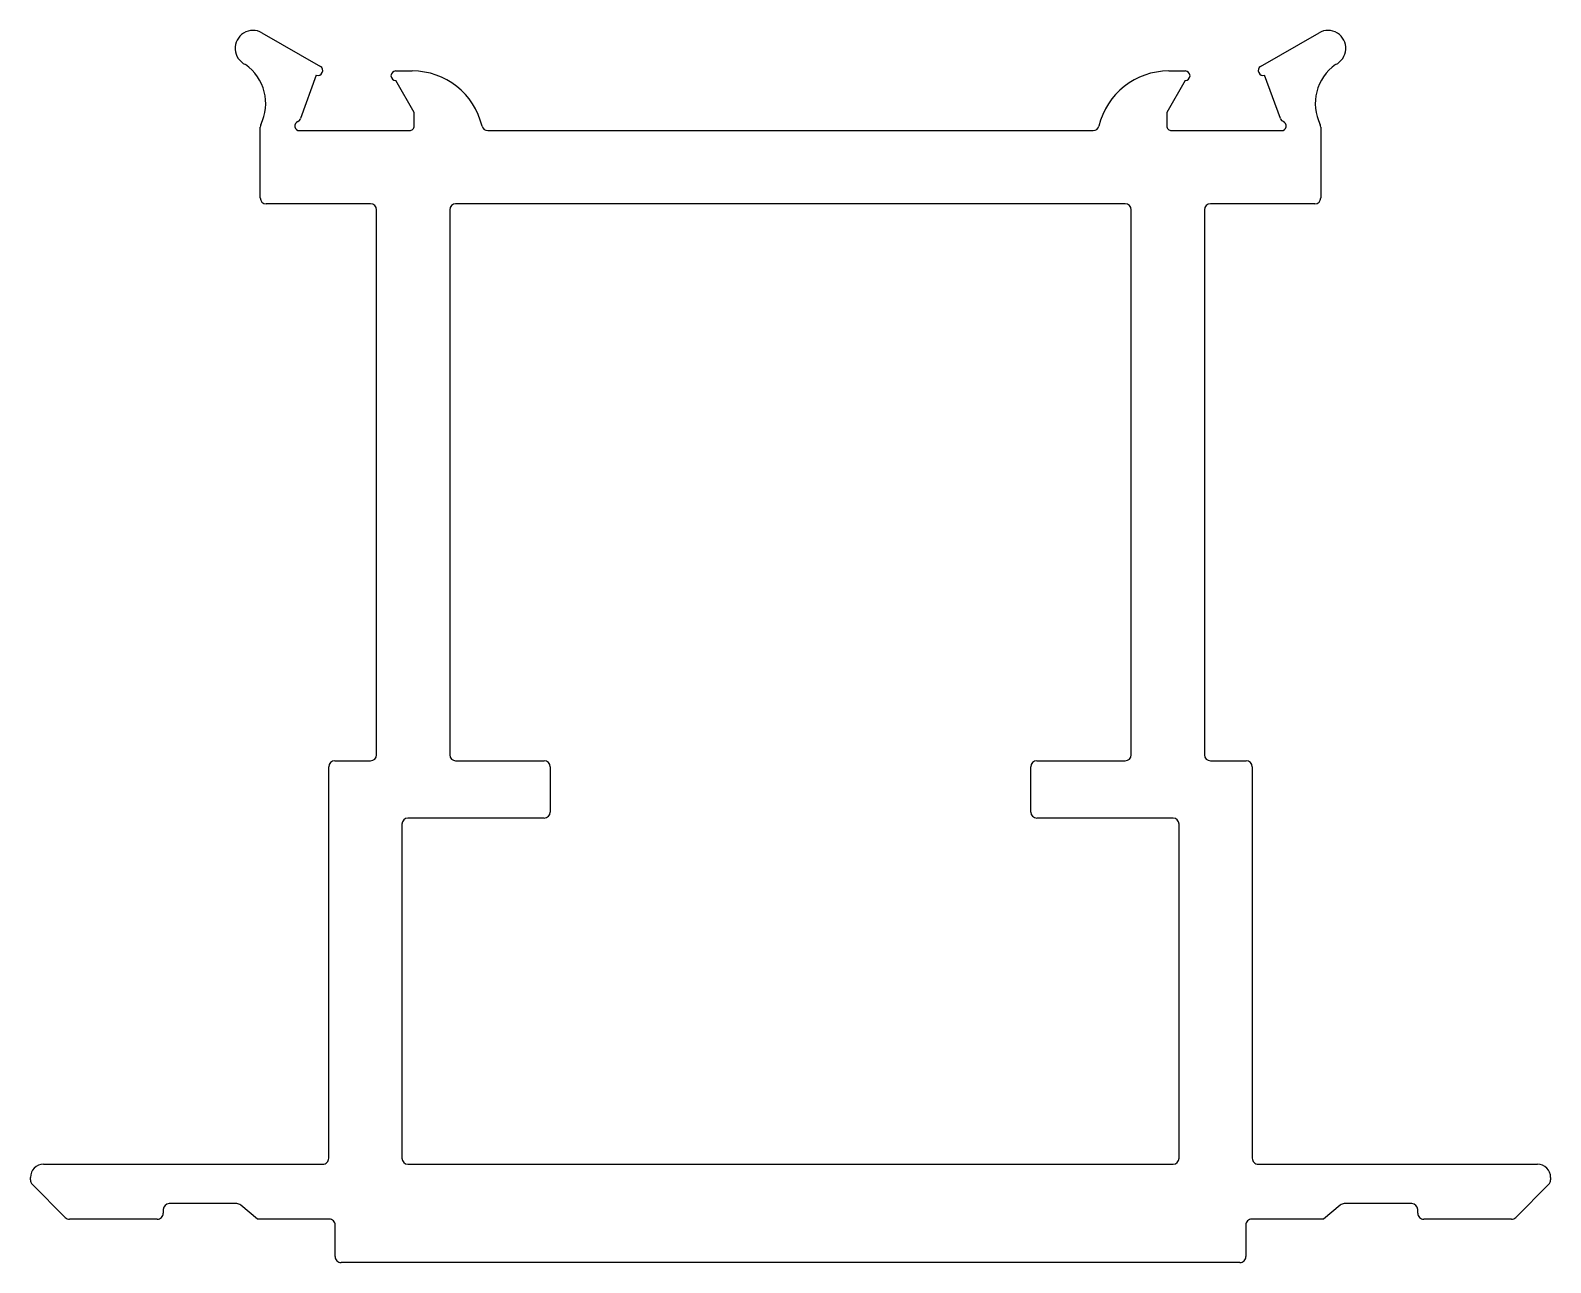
# Model space of a CAD drawing. Extents: x -33.1 to 30.5, y 11.3 to 62.9.
import ezdxf

# ---------------------------------------------------------------- set-up
doc = ezdxf.new("R2010")
doc.units = 0
doc.layers.get('0').update_dxf_attribs({"linetype": 'CONTINUOUS'})

msp = doc.modelspace()

# ---------------------------------------------------------------- linework, layer by layer
for p, q in [((-23.416, 62.839), (-20.971, 61.427)), ((18.4, 61.427), (20.844, 62.839)), ((-17.815, 61.239), (-17.122, 61.239)), ((14.55, 61.239), (15.243, 61.239)), ((-21.14, 61.066), (-21.803, 59.243)), ((-17.041, 59.499), (-17.815, 60.839)), ((15.243, 60.839), (14.469, 59.499)), ((19.232, 59.243), (18.568, 61.066)), ((-17.041, 58.939), (-17.041, 59.499)), ((14.469, 59.499), (14.469, 58.939)), ((-23.49, 55.924), (-23.49, 58.88)), ((-21.841, 58.739), (-17.241, 58.739)), ((-13.959, 58.739), (-1.286, 58.739)), ((-1.286, 58.739), (11.388, 58.739)), ((14.669, 58.739), (19.269, 58.739)), ((20.918, 58.88), (20.918, 55.924)), ((-18.871, 55.674), (-23.24, 55.674)), ((-18.621, 32.595), (-18.621, 55.424)), ((-15.556, 55.424), (-15.556, 32.595)), ((-1.286, 55.674), (-15.306, 55.674)), ((12.734, 55.674), (-1.286, 55.674)), ((12.984, 32.595), (12.984, 55.424)), ((16.05, 55.424), (16.05, 32.595)), ((20.668, 55.674), (16.3, 55.674)), ((-20.621, 15.695), (-20.621, 32.095)), ((-20.371, 32.345), (-18.871, 32.345)), ((-15.306, 32.345), (-11.598, 32.345)), ((-11.348, 32.095), (-11.348, 30.195)), ((8.776, 30.195), (8.776, 32.095)), ((9.026, 32.345), (12.734, 32.345)), ((16.3, 32.345), (17.8, 32.345)), ((18.05, 32.095), (18.05, 15.695)), ((-11.598, 29.945), (-17.306, 29.945)), ((14.734, 29.945), (9.026, 29.945)), ((-17.556, 29.695), (-17.556, 15.695)), ((14.984, 15.695), (14.984, 29.695)), ((-32.562, 15.445), (-20.871, 15.445)), ((-17.306, 15.445), (14.734, 15.445)), ((18.3, 15.445), (29.991, 15.445)), ((-33.112, 14.785), (-33.112, 14.895)), ((30.541, 14.895), (30.541, 14.785)), ((-31.651, 13.219), (-33.038, 14.606)), ((30.466, 14.606), (29.079, 13.219)), ((-27.548, 13.544), (-27.548, 13.394)), ((-24.466, 13.794), (-27.298, 13.794)), ((-23.599, 13.144), (-24.303, 13.735)), ((21.731, 13.735), (21.027, 13.144)), ((24.727, 13.794), (21.894, 13.794)), ((24.977, 13.394), (24.977, 13.544)), ((-27.798, 13.144), (-31.471, 13.144)), ((-20.601, 13.144), (-23.599, 13.144)), ((-20.351, 11.574), (-20.351, 12.894)), ((17.779, 12.894), (17.779, 11.574)), ((21.027, 13.144), (18.029, 13.144)), ((28.9, 13.144), (25.227, 13.144)), ((17.529, 11.324), (-20.101, 11.324))]:
    msp.add_line(p, q)
for centre, radius, start, end in [((-23.791, 62.189), 0.75, 59.99999, 245.02501), ((21.219, 62.189), 0.75, 294.97499, 120.00001), ((-25.258, 59.873), 2, 333.80297, 54.88755), ((-21.071, 61.254), 0.2, 250.00004, 60.00002), ((-17.815, 61.039), 0.2, 90, 270), ((-17.122, 58.239), 3, 13.3424, 89.99994), ((14.55, 58.239), 3, 90.00006, 166.6576), ((15.243, 61.039), 0.2, 270, 90), ((18.5, 61.254), 0.2, 119.99998, 289.99996), ((22.686, 59.873), 2, 125.11245, 206.19703), ((-21.994, 59.312), 0.203, 292.34716, 339.99999), ((19.423, 59.312), 0.203, 200.00001, 247.65284), ((-23.236, 58.878), 0.254, 153.80297, 179.54526), ((-21.841, 58.939), 0.2, 112.34716, 270), ((-17.241, 58.939), 0.2, 269.99996, 0.00004), ((-13.959, 58.989), 0.25, 193.3425, 270.00004), ((11.388, 58.989), 0.25, 269.99996, 346.6575), ((14.669, 58.939), 0.2, 179.99996, 270.00004), ((19.269, 58.939), 0.2, 270, 67.65284), ((20.664, 58.878), 0.254, 0.45474, 26.19703), ((-23.24, 55.924), 0.25, 180, 270), ((-18.871, 55.424), 0.25, 360, 90), ((-15.306, 55.424), 0.25, 90, 180), ((12.734, 55.424), 0.25, 360, 90), ((16.3, 55.424), 0.25, 90, 180), ((20.668, 55.924), 0.25, 270, 0), ((-18.871, 32.595), 0.25, 270, 0), ((-15.306, 32.595), 0.25, 180, 270), ((12.734, 32.595), 0.25, 270, 0), ((16.3, 32.595), 0.25, 180, 270), ((-20.371, 32.095), 0.25, 90, 180), ((-11.598, 32.095), 0.25, 0, 90), ((9.026, 32.095), 0.25, 90, 180), ((17.8, 32.095), 0.25, 0, 90), ((-17.306, 29.695), 0.25, 90, 180), ((-11.598, 30.195), 0.25, 270, 0), ((9.026, 30.195), 0.25, 180, 270), ((14.734, 29.695), 0.25, 360, 90), ((-32.562, 14.895), 0.55, 90, 180), ((-20.871, 15.695), 0.25, 269.99996, 0.00004), ((-17.306, 15.695), 0.25, 180, 270), ((14.734, 15.695), 0.25, 270, 360), ((18.3, 15.695), 0.25, 179.99994, 270.00002), ((29.991, 14.895), 0.55, 360, 90), ((-32.858, 14.785), 0.254, 180, 225), ((30.287, 14.785), 0.254, 315, 0), ((-27.798, 13.394), 0.25, 269.99996, 0.00004), ((-27.298, 13.544), 0.25, 90, 180), ((-24.466, 13.54), 0.254, 49.99999, 90), ((21.894, 13.54), 0.254, 90, 130.00001), ((24.727, 13.544), 0.25, 360, 90), ((25.227, 13.394), 0.25, 179.99996, 270.00004), ((-31.471, 13.398), 0.254, 225, 270), ((-20.601, 12.894), 0.25, 359.99996, 90.00004), ((18.029, 12.894), 0.25, 89.99996, 180.00004), ((28.9, 13.398), 0.254, 270, 315), ((-20.101, 11.574), 0.25, 179.99996, 270.00004), ((17.529, 11.574), 0.25, 269.99996, 0.00004)]:
    msp.add_arc(centre, radius, start, end)

doc.saveas('drawing.dxf')
